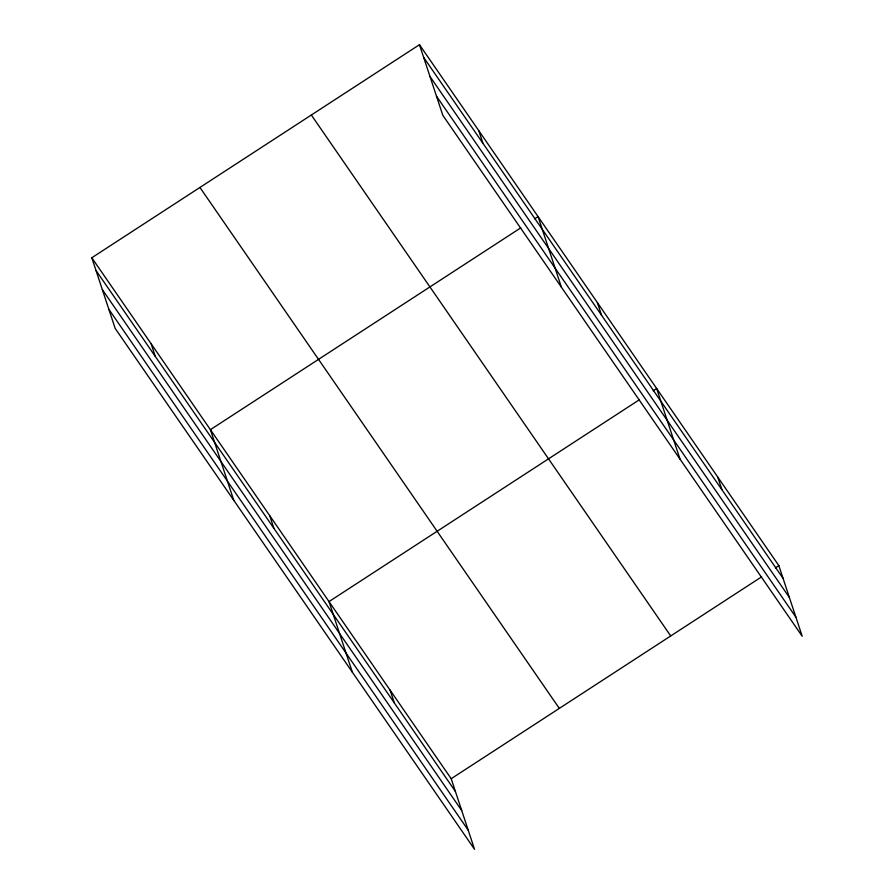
<?xml version="1.0" encoding="UTF-8"?>
<svg xmlns="http://www.w3.org/2000/svg" width="894" height="894" viewBox="0 0 894 894"><rect width="100%" height="100%" fill="white"/><g stroke="black" fill="none" stroke-linecap="round" stroke-linejoin="round"><path stroke-width="1.34" d="M91.803 257.763L451.191 778.708L474.535 849.3L115.147 328.366L91.803 257.763L419.465 44.7L778.853 565.634L802.197 636.237L442.809 115.292L419.465 44.7M520.811 227.825L210.403 429.679L233.747 500.271M534.612 218.851L538.065 216.605L561.41 287.209M639.4 399.741L329.003 601.584L352.348 672.176M653.201 390.767L656.654 388.521L679.999 459.114M451.191 778.708L761.599 576.854M775.4 567.88L778.853 565.634M423.678 57.428L783.055 578.362M429.992 76.526L789.368 597.46M436.495 96.194L795.884 617.139M311.336 115.013L670.724 635.947M199.932 187.449L559.32 708.394M96.016 270.491L455.392 791.436M102.329 289.589L461.717 810.534M108.833 309.268L468.221 830.202M717.748 477.083L721.961 489.8M597.36 302.563L601.573 315.291M478.759 130.658L482.972 143.386M390.097 690.146L394.299 702.874M269.697 515.637L273.91 528.354M151.108 343.721L155.31 356.449"/></g></svg>
